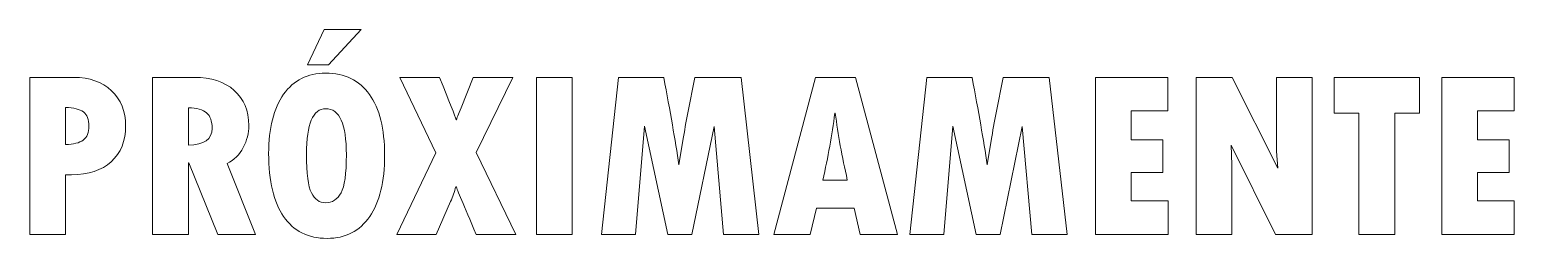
# Model space of a CAD drawing. Header units: inches. Extents: x 19.6 to 93.6, y -99.8 to -89.4.
import ezdxf

# ---------------------------------------------------------------- set-up
doc = ezdxf.new("R2010")
doc.units = ezdxf.units.IN
doc.header["$MEASUREMENT"] = 0
doc.layers.add('Capa 1', color=7, linetype='Continuous')

# ---------------------------------------------------------------- blocks, each defined once
blk = doc.blocks.new('block 2')
at = {"layer": 'Capa 1', "lineweight": 0}
for points in [[(33.448, -91.175), (34.272, -89.417), (36.124, -89.417), (34.501, -91.175), (33.448, -91.175)], [(44.857, -91.804), (46.638, -91.804), (46.638, -99.655), (44.857, -99.655), (44.857, -91.804)], [(62.845, -99.655), (60.993, -99.655), (60.693, -98.344), (58.811, -98.344), (58.5, -99.655), (56.683, -99.655), (58.764, -91.804), (60.764, -91.804), (62.845, -99.655)], [(72.719, -91.804), (76.324, -91.804), (76.324, -93.474), (74.501, -93.474), (74.501, -94.921), (76.083, -94.921), (76.083, -96.55), (74.501, -96.55), (74.501, -97.979), (76.335, -97.979), (76.335, -99.655), (72.719, -99.655), (72.719, -91.804)], [(77.741, -91.804), (79.54, -91.804), (81.804, -96.332), (81.74, -95.486), (81.74, -91.804), (83.521, -91.804), (83.521, -99.655), (81.693, -99.655), (79.476, -95.197), (79.523, -96.174), (79.523, -99.655), (77.741, -99.655), (77.741, -91.804)], [(84.621, -91.804), (88.873, -91.804), (88.873, -93.598), (87.644, -93.598), (87.644, -99.655), (85.838, -99.655), (85.838, -93.598), (84.621, -93.598), (84.621, -91.804)], [(89.978, -91.804), (93.583, -91.804), (93.583, -93.474), (91.76, -93.474), (91.76, -94.921), (93.342, -94.921), (93.342, -96.55), (91.76, -96.55), (91.76, -97.979), (93.595, -97.979), (93.595, -99.655), (89.978, -99.655), (89.978, -91.804)]]:
    blk.add_lwpolyline(points, dxfattribs=at)
for points, knots in [([(34.425, -99.849), (33.476, -99.849), (32.753, -99.485), (32.255, -98.758), (31.757, -98.031), (31.508, -96.981), (31.508, -95.609), (31.508, -94.343), (31.758, -93.356), (32.258, -92.648), (32.758, -91.941), (33.454, -91.587), (34.348, -91.587), (35.301, -91.587), (36.029, -91.942), (36.533, -92.651), (37.036, -93.361), (37.289, -94.374), (37.289, -95.691), (37.289, -97.009), (37.04, -98.031), (36.545, -98.758), (36.049, -99.485), (35.342, -99.849), (34.425, -99.849)], [0, 0, 0, 0, 1, 1, 1, 2, 2, 2, 3, 3, 3, 4, 4, 4, 5, 5, 5, 6, 6, 6, 7, 7, 7, 8, 8, 8, 8]), ([(19.6, -91.804), (19.6, -91.804), (21.805, -91.804), (21.805, -91.804), (22.581, -91.804), (23.205, -92.026), (23.675, -92.469), (24.145, -92.912), (24.381, -93.496), (24.381, -94.221), (24.381, -94.986), (24.143, -95.585), (23.666, -96.018), (23.19, -96.451), (22.53, -96.668), (21.687, -96.668), (21.687, -96.668), (21.382, -96.668), (21.382, -96.668), (21.382, -96.668), (21.382, -99.655), (21.382, -99.655), (21.382, -99.655), (19.6, -99.655), (19.6, -99.655), (19.6, -99.655), (19.6, -91.804), (19.6, -91.804)], [0, 0, 0, 0, 1, 1, 1, 2, 2, 2, 3, 3, 3, 4, 4, 4, 5, 5, 5, 6, 6, 6, 7, 7, 7, 8, 8, 8, 9, 9, 9, 9]), ([(25.727, -91.804), (25.727, -91.804), (27.803, -91.804), (27.803, -91.804), (28.642, -91.804), (29.304, -92.02), (29.791, -92.451), (30.277, -92.883), (30.52, -93.469), (30.52, -94.21), (30.52, -94.59), (30.428, -94.957), (30.243, -95.312), (30.059, -95.667), (29.791, -95.935), (29.438, -96.115), (29.438, -96.115), (30.861, -99.655), (30.861, -99.655), (30.861, -99.655), (28.979, -99.655), (28.979, -99.655), (28.979, -99.655), (27.539, -96.08), (27.539, -96.08), (27.539, -96.08), (27.509, -96.08), (27.509, -96.08), (27.509, -96.08), (27.509, -99.655), (27.509, -99.655), (27.509, -99.655), (25.727, -99.655), (25.727, -99.655), (25.727, -99.655), (25.727, -91.804), (25.727, -91.804)], [0, 0, 0, 0, 1, 1, 1, 2, 2, 2, 3, 3, 3, 4, 4, 4, 5, 5, 5, 6, 6, 6, 7, 7, 7, 8, 8, 8, 9, 9, 9, 10, 10, 10, 11, 11, 11, 12, 12, 12, 12]), ([(38.047, -91.804), (38.047, -91.804), (40.023, -91.804), (40.023, -91.804), (40.529, -93.035), (40.805, -93.741), (40.852, -93.921), (40.852, -93.921), (40.876, -93.921), (40.876, -93.921), (40.883, -93.866), (40.958, -93.667), (41.099, -93.322), (41.099, -93.322), (41.699, -91.804), (41.699, -91.804), (41.699, -91.804), (43.675, -91.804), (43.675, -91.804), (43.675, -91.804), (41.852, -95.55), (41.852, -95.55), (41.852, -95.55), (43.828, -99.655), (43.828, -99.655), (43.828, -99.655), (41.852, -99.655), (41.852, -99.655), (41.221, -98.177), (40.891, -97.381), (40.864, -97.267), (40.864, -97.267), (40.84, -97.267), (40.84, -97.267), (40.774, -97.518), (40.685, -97.767), (40.576, -98.014), (40.576, -98.014), (39.852, -99.655), (39.852, -99.655), (39.852, -99.655), (37.906, -99.655), (37.906, -99.655), (37.906, -99.655), (39.841, -95.574), (39.841, -95.574), (39.841, -95.574), (38.047, -91.804), (38.047, -91.804)], [0, 0, 0, 0, 1, 1, 1, 2, 2, 2, 3, 3, 3, 4, 4, 4, 5, 5, 5, 6, 6, 6, 7, 7, 7, 8, 8, 8, 9, 9, 9, 10, 10, 10, 11, 11, 11, 12, 12, 12, 13, 13, 13, 14, 14, 14, 15, 15, 15, 16, 16, 16, 16]), ([(48.95, -91.804), (48.95, -91.804), (51.202, -91.804), (51.202, -91.804), (51.523, -93.498), (51.776, -94.954), (51.96, -96.174), (51.96, -96.174), (52.155, -94.956), (52.155, -94.956), (52.233, -94.482), (52.317, -94.019), (52.407, -93.568), (52.407, -93.568), (52.754, -91.804), (52.754, -91.804), (52.754, -91.804), (55.054, -91.804), (55.054, -91.804), (55.054, -91.804), (55.947, -99.655), (55.947, -99.655), (55.947, -99.655), (54.183, -99.655), (54.183, -99.655), (54.183, -99.655), (53.707, -94.257), (53.707, -94.257), (53.707, -94.257), (52.607, -99.655), (52.607, -99.655), (52.607, -99.655), (51.402, -99.655), (51.402, -99.655), (51.402, -99.655), (50.249, -94.245), (50.249, -94.245), (50.249, -94.245), (49.791, -99.655), (49.791, -99.655), (49.791, -99.655), (48.103, -99.655), (48.103, -99.655), (48.103, -99.655), (48.95, -91.804), (48.95, -91.804)], [0, 0, 0, 0, 1, 1, 1, 2, 2, 2, 3, 3, 3, 4, 4, 4, 5, 5, 5, 6, 6, 6, 7, 7, 7, 8, 8, 8, 9, 9, 9, 10, 10, 10, 11, 11, 11, 12, 12, 12, 13, 13, 13, 14, 14, 14, 15, 15, 15, 15]), ([(64.315, -91.804), (64.315, -91.804), (66.568, -91.804), (66.568, -91.804), (66.889, -93.498), (67.142, -94.954), (67.326, -96.174), (67.326, -96.174), (67.52, -94.956), (67.52, -94.956), (67.599, -94.482), (67.683, -94.019), (67.773, -93.568), (67.773, -93.568), (68.12, -91.804), (68.12, -91.804), (68.12, -91.804), (70.419, -91.804), (70.419, -91.804), (70.419, -91.804), (71.313, -99.655), (71.313, -99.655), (71.313, -99.655), (69.549, -99.655), (69.549, -99.655), (69.549, -99.655), (69.073, -94.257), (69.073, -94.257), (69.073, -94.257), (67.973, -99.655), (67.973, -99.655), (67.973, -99.655), (66.768, -99.655), (66.768, -99.655), (66.768, -99.655), (65.615, -94.245), (65.615, -94.245), (65.615, -94.245), (65.156, -99.655), (65.156, -99.655), (65.156, -99.655), (63.469, -99.655), (63.469, -99.655), (63.469, -99.655), (64.315, -91.804), (64.315, -91.804)], [0, 0, 0, 0, 1, 1, 1, 2, 2, 2, 3, 3, 3, 4, 4, 4, 5, 5, 5, 6, 6, 6, 7, 7, 7, 8, 8, 8, 9, 9, 9, 10, 10, 10, 11, 11, 11, 12, 12, 12, 13, 13, 13, 14, 14, 14, 15, 15, 15, 15]), ([(21.382, -93.31), (21.382, -93.31), (21.382, -95.162), (21.382, -95.162), (21.781, -95.154), (22.077, -95.078), (22.267, -94.933), (22.457, -94.788), (22.552, -94.558), (22.552, -94.245), (22.552, -93.908), (22.46, -93.67), (22.275, -93.53), (22.091, -93.391), (21.793, -93.318), (21.382, -93.31)], [0, 0, 0, 0, 1, 1, 1, 2, 2, 2, 3, 3, 3, 4, 4, 4, 5, 5, 5, 5]), ([(27.509, -93.322), (27.509, -93.322), (27.509, -95.186), (27.509, -95.186), (28.297, -95.17), (28.691, -94.894), (28.691, -94.357), (28.691, -93.992), (28.6, -93.731), (28.418, -93.574), (28.235, -93.418), (27.932, -93.333), (27.509, -93.322)], [0, 0, 0, 0, 1, 1, 1, 2, 2, 2, 3, 3, 3, 4, 4, 4, 4]), ([(34.36, -93.369), (33.717, -93.369), (33.396, -94.123), (33.396, -95.633), (33.396, -96.605), (33.477, -97.254), (33.64, -97.579), (33.802, -97.904), (34.038, -98.067), (34.348, -98.067), (34.681, -98.067), (34.937, -97.904), (35.116, -97.579), (35.294, -97.254), (35.383, -96.617), (35.383, -95.668), (35.383, -94.135), (35.042, -93.369), (34.36, -93.369)], [0, 0, 0, 0, 1, 1, 1, 2, 2, 2, 3, 3, 3, 4, 4, 4, 5, 5, 5, 6, 6, 6, 6]), ([(60.352, -96.932), (60.085, -95.764), (59.885, -94.653), (59.752, -93.598), (59.752, -93.598), (59.729, -93.598), (59.729, -93.598), (59.588, -94.684), (59.389, -95.795), (59.135, -96.932), (59.135, -96.932), (60.352, -96.932), (60.352, -96.932)], [0, 0, 0, 0, 1, 1, 1, 2, 2, 2, 3, 3, 3, 4, 4, 4, 4])]:
    blk.add_open_spline(points, degree=3, knots=knots, dxfattribs=at)

msp = doc.modelspace()

# ---------------------------------------------------------------- block references
at = {"layer": 'Capa 1'}
msp.add_blockref('block 2', (0, 0), dxfattribs=at)

doc.saveas('drawing.dxf')
